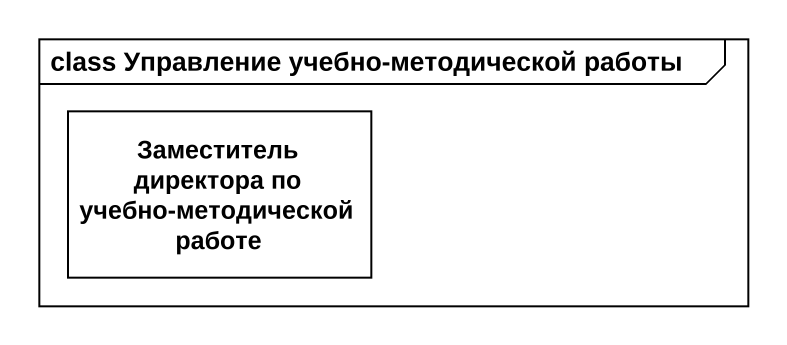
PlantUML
@startuml
mainframe class Управление учебно-методической работы
hide circle
hide empty members
class "Заместитель директора по учебно-методической работе" as Заместитель_директора_по
@enduml
